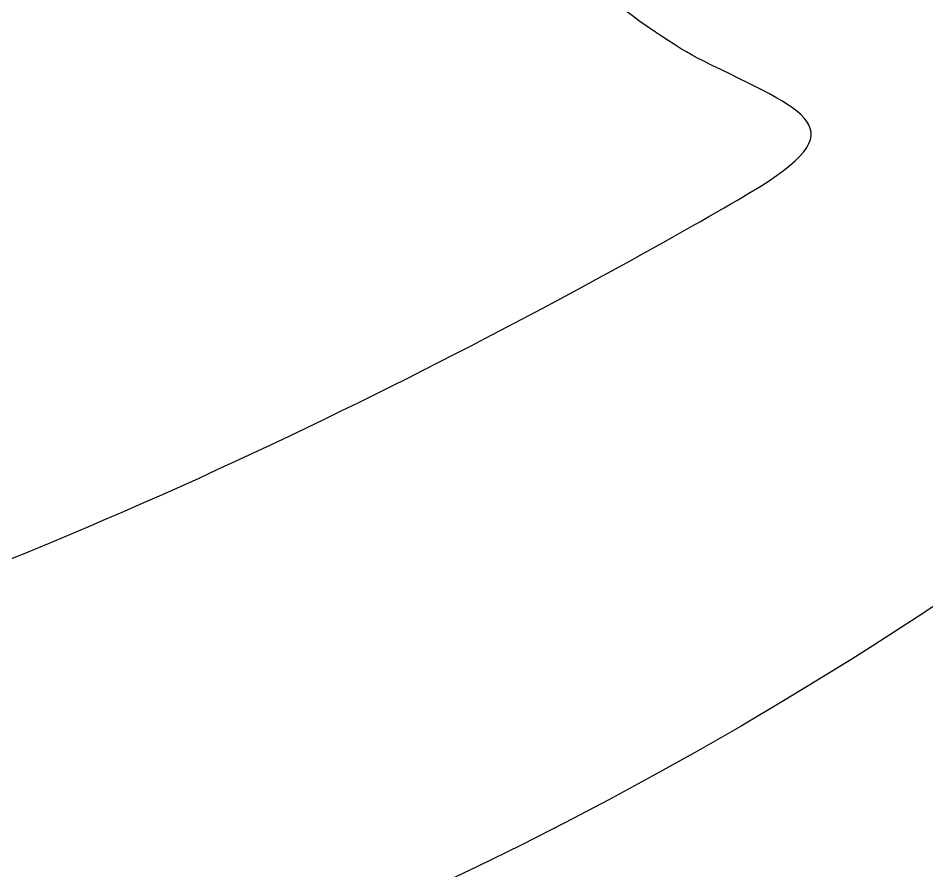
# Model space of a CAD drawing. Extents: x 0 to 800, y 0 to 450.
# Drawn here: x 444.15 to 459.25, y 103.42 to 117.58 of the extents above; entities that cross this region are included whole.
import ezdxf

# ---------------------------------------------------------------- set-up
doc = ezdxf.new("R2010")
doc.units = 0
doc.header["$MEASUREMENT"] = 0
doc.layers.add('DEFAULT', color=7, linetype='CONTINUOUS')

msp = doc.modelspace()

# ---------------------------------------------------------------- linework, layer by layer
at = {"layer": 'DEFAULT', "color": 1}
for points, knots in [([(430.241, 90.613), (427.486, 92.821), (423.475, 88.581), (425.584, 87.11), (427.331, 85.892), (425.39, 83.85), (423.732, 84.675), (419.503, 86.792), (420.476, 96.744), (425.337, 96.744), (426.516, 96.744), (441.918, 96.998), (457.634, 106.71), (473.354, 116.425), (482.939, 131.115), (485.236, 143.515), (487.539, 155.908), (488.972, 151.788), (489.501, 150.352), (490.026, 148.913), (491.515, 144.217), (492.231, 143.311), (492.954, 142.397), (494.87, 145.177), (495.974, 145.752), (497.071, 146.323), (498.846, 146.807), (498.13, 150.931), (497.406, 155.047), (497.548, 154.903), (498.676, 155.531), (499.802, 156.148), (505.75, 158.212), (505.75, 160.367), (505.75, 162.523), (499.802, 164.587), (498.676, 165.208), (497.548, 165.832), (497.406, 165.691), (498.13, 169.808), (498.846, 173.928), (497.071, 174.411), (495.974, 174.983), (494.87, 175.558), (492.954, 178.342), (492.231, 177.428), (491.515, 176.521), (490.026, 171.822), (489.501, 170.383), (488.972, 168.95), (487.539, 164.826), (485.236, 177.22), (482.939, 189.62), (473.354, 204.313), (457.634, 214.028), (441.918, 223.737), (426.516, 223.994), (425.337, 223.994), (420.476, 223.994), (419.503, 233.943), (423.732, 236.063), (425.39, 236.889), (427.331, 234.846), (425.584, 233.629), (423.475, 232.158), (427.486, 227.914), (430.241, 230.126), (435.494, 234.334), (429.998, 244.752), (422.801, 243.383), (417.449, 242.367), (416.977, 236.003), (409.103, 240.152), (404.248, 242.703), (397.196, 239.326), (394.508, 233.399), (393.503, 231.17), (392.607, 226.654), (394.508, 222.936), (397.366, 217.334), (404.591, 217.867), (407.067, 221.659), (410.129, 226.351), (407.575, 230.087), (405.497, 230.408), (403.423, 230.722), (402.562, 229.766), (402.597, 228.072), (402.629, 226.38), (400.322, 226.764), (400.322, 227.882), (400.322, 230.38), (401.44, 232.609), (404.986, 232.804), (408.531, 232.994), (413.579, 230.316), (413.354, 223.674), (413.001, 213.288), (407.903, 208.183), (408.21, 211.28), (408.468, 213.831), (404.703, 213.323), (402.671, 212.557), (400.639, 211.789), (401.151, 211.019), (401.472, 210.064), (401.786, 209.108), (404.605, 203.48), (404.023, 201.628), (398.89, 188.547), (386.571, 202.705), (385.382, 206.539), (384.648, 208.899), (381.325, 210.07), (378.577, 209.04), (377.543, 208.649), (375.818, 207.495), (375.239, 205.703), (374.365, 203.004), (376.838, 200.87), (378.838, 201.29), (381.311, 201.809), (381.688, 203.815), (381.127, 204.581), (380.566, 205.343), (379.988, 205.311), (379.455, 204.761), (378.926, 204.211), (378.312, 205.068), (378.668, 205.428), (379.466, 206.221), (380.535, 206.578), (381.727, 205.509), (382.919, 204.436), (383.89, 201.713), (381.484, 199.928), (378.721, 197.875), (376.806, 192.904), (376.806, 190.159), (376.806, 190.107), (377.589, 190.107), (378.556, 190.107), (379.145, 190.107), (379.339, 190.159), (380.305, 190.159), (381.473, 190.159), (382.641, 190.159), (383.808, 190.159), (383.808, 189.159), (383.808, 188.158), (383.808, 187.157), (382.641, 187.157), (381.473, 187.157), (380.305, 187.157), (379.339, 187.157), (379.145, 187.207), (378.556, 187.207), (377.589, 187.207), (376.806, 187.207), (376.806, 187.157), (376.806, 180.853), (389.361, 182.293), (392.974, 171.318), (394.688, 166.1), (397.718, 162.17), (402.301, 160.367), (397.718, 158.565), (394.688, 154.635), (392.974, 149.421), (389.361, 138.442), (376.806, 139.885), (376.806, 133.577), (376.806, 133.525), (377.589, 133.525), (378.556, 133.525), (379.145, 133.525), (379.339, 133.577), (380.305, 133.577), (381.473, 133.577), (382.641, 133.577), (383.808, 133.577), (383.808, 132.577), (383.808, 131.576), (383.808, 130.575), (383.808, 130.575), (381.18, 130.575), (380.305, 130.575), (379.339, 130.575), (379.145, 130.625), (378.556, 130.625), (377.589, 130.625), (376.806, 130.625), (376.806, 130.575), (376.806, 127.834), (378.721, 122.86), (381.484, 120.807), (383.89, 119.022), (382.919, 116.298), (381.727, 115.229), (380.535, 114.161), (379.466, 114.513), (378.668, 115.311), (378.312, 115.667), (378.926, 116.524), (379.455, 115.974), (379.988, 115.423), (380.566, 115.392), (381.127, 116.154), (381.688, 116.919), (381.311, 118.927), (378.838, 119.445), (376.838, 119.865), (374.365, 117.731), (375.239, 115.035), (375.818, 113.243), (377.543, 112.09), (378.577, 111.698), (381.325, 110.665), (384.648, 111.836), (385.382, 114.199), (386.571, 118.034), (398.89, 132.187), (404.023, 119.106), (404.605, 117.258), (401.786, 111.631), (401.472, 110.675), (401.151, 109.719), (400.639, 108.946), (402.671, 108.181), (404.703, 107.415), (408.468, 106.904), (408.21, 109.458), (407.903, 112.552), (413.001, 107.447), (413.354, 97.065), (413.579, 90.422), (408.531, 87.745), (404.986, 87.935), (401.44, 88.129), (400.322, 90.355), (400.322, 92.853), (400.322, 93.975), (402.629, 94.359), (402.597, 92.666), (402.562, 90.969), (403.423, 90.013), (405.497, 90.33), (407.575, 90.648), (410.129, 94.387), (407.067, 99.079), (404.591, 102.868), (397.366, 103.401), (394.508, 97.802), (392.607, 94.08), (393.503, 89.568), (394.508, 87.335), (397.196, 81.412), (404.248, 78.033), (409.103, 80.587), (416.977, 84.735), (417.449, 78.371), (422.801, 77.355), (429.998, 75.986), (435.494, 86.4), (430.241, 90.613)], [1, 1, 1, 1, 2, 2, 2, 3, 3, 3, 4, 4, 4, 5, 5, 5, 6, 6, 6, 7, 7, 7, 8, 8, 8, 9, 9, 9, 10, 10, 10, 11, 11, 11, 12, 12, 12, 13, 13, 13, 14, 14, 14, 15, 15, 15, 16, 16, 16, 17, 17, 17, 18, 18, 18, 19, 19, 19, 20, 20, 20, 21, 21, 21, 22, 22, 22, 23, 23, 23, 24, 24, 24, 25, 25, 25, 26, 26, 26, 27, 27, 27, 28, 28, 28, 29, 29, 29, 30, 30, 30, 31, 31, 31, 32, 32, 32, 33, 33, 33, 34, 34, 34, 35, 35, 35, 36, 36, 36, 37, 37, 37, 38, 38, 38, 39, 39, 39, 40, 40, 40, 41, 41, 41, 42, 42, 42, 43, 43, 43, 44, 44, 44, 45, 45, 45, 46, 46, 46, 47, 47, 47, 48, 48, 48, 49, 49, 49, 58.93, 58.93, 58.93, 67.44, 67.44, 67.44, 77.37, 77.37, 77.37, 78.37, 78.37, 78.37, 79.37, 79.37, 79.37, 80.37, 80.37, 80.37, 81.37, 81.37, 81.37, 82.37, 82.37, 82.37, 83.37, 83.37, 83.37, 84.37, 84.37, 84.37, 85.37, 85.37, 85.37, 95.3, 95.3, 95.3, 103.81, 103.81, 103.81, 104.81, 104.81, 104.81, 105.81, 105.81, 105.81, 106.81, 106.81, 106.81, 107.81, 107.81, 107.81, 108.81, 108.81, 108.81, 109.81, 109.81, 109.81, 110.81, 110.81, 110.81, 111.81, 111.81, 111.81, 112.81, 112.81, 112.81, 113.81, 113.81, 113.81, 114.81, 114.81, 114.81, 115.81, 115.81, 115.81, 116.81, 116.81, 116.81, 117.81, 117.81, 117.81, 118.81, 118.81, 118.81, 119.81, 119.81, 119.81, 120.81, 120.81, 120.81, 121.81, 121.81, 121.81, 122.81, 122.81, 122.81, 123.81, 123.81, 123.81, 124.81, 124.81, 124.81, 125.81, 125.81, 125.81, 126.81, 126.81, 126.81, 127.81, 127.81, 127.81, 128.81, 128.81, 128.81, 129.81, 129.81, 129.81, 130.81, 130.81, 130.81, 130.81]), ([(413.272, 121.004), (414.729, 120.281), (420.571, 120.489), (427.221, 120.807), (433.864, 121.128), (440.479, 123.827), (444.215, 125.795), (447.951, 127.76), (448.864, 128.766), (448.674, 127.185), (448.434, 122.102), (453.8, 117.745), (455.521, 116.88), (457.25, 116.02), (458.16, 115.78), (456.294, 114.676), (454.424, 113.575), (446.963, 109.359), (440.158, 107.204), (433.353, 105.048), (429.028, 105.041), (419.972, 104.851), (419.972, 115.97), (411.819, 121.721), (413.272, 121.004)], [1, 1, 1, 1, 2, 2, 2, 3, 3, 3, 4, 4, 4, 5, 5, 5, 6, 6, 6, 7, 7, 7, 8, 8, 8, 9, 9, 9, 9])]:
    msp.add_open_spline(points, degree=3, knots=knots, dxfattribs=at)

doc.saveas('drawing.dxf')
